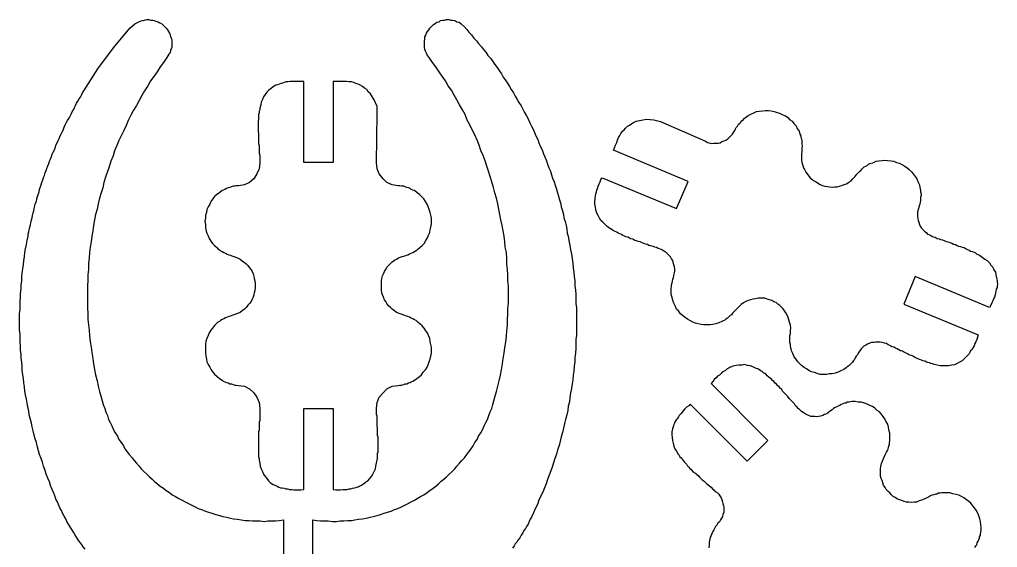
# Model space of a CAD drawing. Extents: x 6 to 899, y 6 to 466.
# Drawn here: x 693 to 894.6, y 302 to 410.9 of the extents above; entities that cross this region are included whole.
import ezdxf

# ---------------------------------------------------------------- set-up
doc = ezdxf.new("R2010")
doc.units = 0
doc.header["$MEASUREMENT"] = 0
doc.layers.add('DEFAULT_LAYER', color=1, linetype='Continuous')

msp = doc.modelspace()

# ---------------------------------------------------------------- linework, layer by layer
at = {"layer": 'DEFAULT_LAYER'}
for points in [[(706.53, 301.63), (706.09, 302.08), (705.75, 302.64), (705.41, 303.08), (705.08, 303.53), (704.74, 304.09), (704.41, 304.65), (704.07, 305.1), (703.73, 305.66), (703.4, 306.22), (703.06, 306.78), (702.72, 307.34), (702.5, 307.9), (702.16, 308.46), (701.83, 309.02), (701.6, 309.58), (701.27, 310.14), (701.04, 310.81), (700.82, 311.37), (700.48, 311.93), (700.26, 312.61), (700.04, 313.17), (699.7, 313.95), (699.36, 314.74), (699.14, 315.52), (698.8, 316.3), (698.47, 317.09), (698.24, 317.87), (697.91, 318.77), (697.68, 319.55), (697.46, 320.34), (697.12, 321.12), (696.9, 321.91), (696.68, 322.69), (696.45, 323.59), (696.23, 324.37), (696, 325.15), (695.78, 326.05), (695.55, 326.83), (695.44, 327.62), (695.22, 328.4), (694.99, 329.3), (694.88, 330.08), (694.66, 330.98), (694.55, 331.76), (694.43, 332.55), (694.21, 333.44), (694.1, 334.23), (693.99, 335.13), (693.87, 335.91), (693.76, 336.81), (693.65, 337.59), (693.54, 338.49), (693.54, 339.27), (693.43, 340.17), (693.31, 340.95), (693.31, 341.85), (693.2, 342.63), (693.2, 343.53), (693.09, 344.31), (693.09, 345.21), (693.09, 345.99), (692.98, 346.89), (692.98, 347.67), (692.98, 348.57), (692.98, 349.35), (692.98, 350.25), (693.09, 351.03), (693.09, 351.93), (693.09, 352.71), (693.2, 353.61), (693.2, 354.39), (693.31, 355.29), (693.31, 356.07), (693.43, 356.97), (693.43, 357.76), (693.54, 358.65), (693.65, 359.44), (693.76, 360.33), (693.87, 361.12), (693.99, 362.01), (694.1, 362.8), (694.21, 363.58), (694.43, 364.48), (694.55, 365.26), (694.77, 366.16), (694.77, 366.61), (694.88, 367.05), (694.99, 367.5), (695.11, 368.06), (695.22, 368.51), (695.33, 368.96), (695.44, 369.52), (695.55, 369.97), (695.67, 370.41), (695.78, 370.98), (695.89, 371.42), (696, 371.87), (696.12, 372.43), (696.23, 372.88), (696.45, 373.33), (696.56, 373.89), (696.68, 374.34), (696.79, 374.78), (697.01, 375.34), (697.12, 375.79), (697.24, 376.24), (697.46, 376.8), (697.57, 377.25), (697.8, 377.81), (697.91, 378.26), (698.13, 378.71), (698.24, 379.27), (698.47, 379.71), (698.58, 380.16), (698.8, 380.72), (699.03, 381.17), (699.14, 381.62), (699.36, 382.07), (699.59, 382.63), (699.7, 383.07), (699.92, 383.52), (700.15, 383.97), (700.37, 384.53), (700.48, 384.98), (700.71, 385.43), (700.93, 385.88), (701.16, 386.32), (701.38, 386.88), (701.6, 387.33), (701.83, 387.78), (702.05, 388.23), (702.16, 388.68), (702.39, 389.12), (702.61, 389.57), (702.84, 390.02), (703.17, 390.47), (703.4, 390.92), (703.62, 391.36), (703.85, 391.81), (704.07, 392.26), (704.29, 392.71), (704.52, 393.16), (704.74, 393.61), (704.97, 394.05), (705.3, 394.5), (705.53, 394.84), (705.75, 395.29), (705.97, 395.73), (706.2, 396.18), (709.11, 400.66), (712.36, 405.03), (715.72, 409.07), (716.73, 409.96), (717.85, 410.52), (718.3, 410.63), (718.75, 410.75), (719.19, 410.86), (719.64, 410.86), (719.98, 410.75), (720.43, 410.75), (720.76, 410.63), (721.1, 410.52), (721.55, 410.41), (721.88, 410.19), (722.22, 410.07), (722.44, 409.85), (722.78, 409.51), (723, 409.29), (723.23, 409.07), (723.45, 408.73), (723.67, 408.39), (723.9, 408.06), (724.01, 407.72), (724.12, 407.39), (724.23, 407.05), (724.35, 406.71), (724.35, 406.38), (724.35, 405.93), (724.35, 405.59), (724.35, 405.14), (724.23, 404.81), (724.12, 404.47), (724.01, 404.02), (723.79, 403.69), (723.56, 403.35), (723.34, 403.02), (722.67, 402.01), (721.99, 401.11), (721.32, 400.1), (720.65, 399.09), (719.98, 398.2), (719.42, 397.19), (718.75, 396.18), (718.19, 395.17), (717.63, 394.17), (717.06, 393.16), (716.5, 392.15), (715.94, 391.14), (715.38, 390.02), (714.94, 389.01), (714.49, 388), (713.93, 386.88), (713.48, 385.88), (713.03, 384.87), (712.58, 383.75), (712.25, 382.74), (711.8, 381.62), (711.46, 380.5), (711.13, 379.49), (710.68, 378.37), (710.34, 377.25), (710.12, 376.13), (709.78, 375.12), (709.45, 374), (709.22, 372.88), (709, 371.76), (708.66, 370.64), (708.44, 369.52), (708.21, 368.4), (708.1, 367.28), (707.88, 366.16), (707.77, 365.04), (707.54, 363.92), (707.43, 362.8), (707.32, 361.68), (707.21, 360.56), (707.21, 359.32), (707.09, 358.2), (707.09, 357.08), (706.98, 355.96), (706.98, 354.84), (706.98, 353.61), (706.98, 352.49), (706.98, 351.37), (707.09, 350.25), (707.09, 349.02), (707.21, 347.9), (707.32, 346.78), (707.43, 345.66), (707.54, 344.42), (707.77, 343.3), (707.88, 342.18), (708.1, 340.95), (708.21, 339.83), (708.44, 338.71), (708.66, 337.59), (709, 336.36), (709.22, 335.24), (709.45, 334.12), (709.78, 333), (710.01, 332.21), (710.23, 331.43), (710.57, 330.64), (710.79, 329.86), (711.13, 329.19), (711.35, 328.4), (711.69, 327.73), (712.02, 327.06), (712.36, 326.27), (712.7, 325.6), (713.14, 324.93), (713.48, 324.26), (713.93, 323.59), (714.38, 322.91), (714.71, 322.35), (715.16, 321.68), (715.61, 321.12), (716.17, 320.45), (716.62, 319.89), (717.06, 319.33), (717.63, 318.77), (718.07, 318.21), (718.63, 317.65), (719.19, 317.09), (719.75, 316.53), (720.31, 316.08), (720.87, 315.52), (721.43, 315.07), (721.99, 314.62), (722.67, 314.18), (723.23, 313.73), (723.9, 313.28), (724.46, 312.83), (725.13, 312.49), (725.8, 312.05), (726.48, 311.71), (727.15, 311.37), (727.82, 311.04), (728.49, 310.7), (729.16, 310.37), (729.84, 310.03), (730.51, 309.81), (731.29, 309.47), (731.97, 309.25), (732.64, 309.02), (733.42, 308.8), (734.21, 308.57), (734.88, 308.35), (735.66, 308.24), (736.45, 308.01), (737.12, 307.9), (737.9, 307.79), (738.69, 307.68), (739.47, 307.57), (740.26, 307.57), (741.04, 307.45), (741.82, 307.45), (742.61, 307.45), (743.39, 307.34), (744.18, 307.45), (744.96, 307.45), (745.74, 307.45), (746.53, 307.57), (747.43, 307.68), (747.43, 292.89)], [(753.48, 292.89), (753.48, 307.68), (754.26, 307.57), (755.04, 307.45), (755.83, 307.45), (756.61, 307.45), (757.51, 307.34), (758.29, 307.34), (759.08, 307.45), (759.86, 307.45), (760.65, 307.57), (761.43, 307.57), (762.1, 307.68), (762.89, 307.79), (763.67, 307.9), (764.45, 308.01), (765.24, 308.24), (765.91, 308.35), (766.69, 308.57), (767.37, 308.8), (768.15, 309.02), (768.82, 309.25), (769.61, 309.47), (770.28, 309.81), (770.95, 310.03), (771.74, 310.37), (772.41, 310.7), (773.08, 311.04), (773.75, 311.37), (774.42, 311.71), (774.98, 312.05), (775.66, 312.49), (776.33, 312.83), (777, 313.28), (777.56, 313.73), (778.23, 314.18), (778.79, 314.62), (779.35, 315.07), (779.91, 315.63), (780.47, 316.08), (781.03, 316.53), (781.59, 317.09), (782.15, 317.65), (782.72, 318.21), (783.16, 318.77), (783.72, 319.33), (784.17, 319.89), (784.73, 320.45), (785.18, 321.12), (785.63, 321.68), (786.08, 322.35), (786.52, 322.91), (786.86, 323.59), (787.31, 324.26), (787.64, 324.93), (788.09, 325.6), (788.43, 326.27), (788.76, 327.06), (789.1, 327.73), (789.44, 328.4), (789.77, 329.19), (790, 329.97), (790.33, 330.64), (790.56, 331.43), (790.78, 332.21), (791.01, 333), (791.34, 334.12), (791.57, 335.24), (791.9, 336.36), (792.13, 337.48), (792.35, 338.6), (792.57, 339.83), (792.69, 340.95), (792.91, 342.07), (793.02, 343.19), (793.25, 344.31), (793.36, 345.54), (793.47, 346.66), (793.58, 347.78), (793.58, 349.02), (793.69, 350.14), (793.69, 351.26), (793.81, 352.38), (793.81, 353.61), (793.81, 354.73), (793.81, 355.85), (793.69, 356.97), (793.69, 358.2), (793.58, 359.32), (793.47, 360.44), (793.47, 361.56), (793.36, 362.8), (793.13, 363.92), (793.02, 365.04), (792.91, 366.16), (792.69, 367.28), (792.46, 368.4), (792.24, 369.52), (792.01, 370.64), (791.79, 371.76), (791.57, 372.88), (791.34, 374), (791.01, 375.12), (790.67, 376.24), (790.33, 377.36), (790, 378.48), (789.66, 379.6), (789.32, 380.61), (788.99, 381.73), (788.54, 382.85), (788.09, 383.86), (787.76, 384.98), (787.31, 385.99), (786.86, 387.11), (786.3, 388.12), (785.85, 389.12), (785.29, 390.13), (784.84, 391.25), (784.28, 392.26), (783.72, 393.27), (783.16, 394.28), (782.6, 395.29), (782.04, 396.29), (781.37, 397.19), (780.81, 398.2), (780.14, 399.21), (779.47, 400.1), (778.79, 401.11), (778.12, 402.01), (777.45, 403.02), (777.11, 403.46), (776.89, 403.91), (776.67, 404.36), (776.55, 404.7), (776.44, 405.14), (776.44, 405.59), (776.44, 406.04), (776.44, 406.49), (776.55, 406.83), (776.55, 407.27), (776.78, 407.61), (776.89, 408.06), (777.11, 408.39), (777.34, 408.73), (777.56, 409.07), (777.79, 409.29), (778.12, 409.63), (778.35, 409.85), (778.68, 410.07), (779.02, 410.3), (779.47, 410.41), (779.8, 410.63), (780.25, 410.75), (780.59, 410.75), (781.03, 410.86), (781.48, 410.86), (781.93, 410.75), (782.27, 410.75), (782.72, 410.63), (783.16, 410.41), (783.61, 410.3), (784.06, 409.96), (784.62, 409.4), (785.18, 408.84), (785.63, 408.28), (786.19, 407.72), (786.64, 407.05), (787.2, 406.49), (787.64, 405.93), (788.2, 405.26), (788.65, 404.7), (789.1, 404.14), (789.55, 403.46), (790.11, 402.9), (790.56, 402.23), (791.01, 401.56), (791.45, 401), (791.9, 400.33), (792.35, 399.66), (792.69, 398.98), (793.13, 398.42), (793.58, 397.75), (794.03, 397.08), (794.37, 396.41), (794.81, 395.73), (795.15, 395.06), (795.6, 394.39), (795.93, 393.72), (796.38, 393.05), (796.72, 392.37), (797.06, 391.7), (797.5, 391.03), (797.84, 390.36), (798.18, 389.57), (798.51, 388.9), (798.85, 388.23), (799.18, 387.56), (799.52, 386.77), (799.86, 386.1), (800.08, 385.43), (800.42, 384.64), (800.75, 383.97), (800.98, 383.19), (801.31, 382.51), (801.65, 381.73), (801.87, 381.06), (802.1, 380.27), (802.43, 379.6), (802.66, 378.82), (802.88, 378.15), (803.22, 377.36), (803.44, 376.69), (803.66, 375.9), (803.89, 375.12), (804.11, 374.45), (804.34, 373.66), (804.56, 372.88), (804.67, 372.21), (804.9, 371.42), (805.12, 370.64), (805.23, 369.97), (805.46, 369.18), (805.68, 368.4), (805.79, 367.61), (805.91, 366.83), (806.13, 366.16), (806.24, 365.26), (806.47, 364.25), (806.58, 363.36), (806.8, 362.46), (806.91, 361.56), (807.03, 360.56), (807.14, 359.66), (807.25, 358.76), (807.36, 357.87), (807.47, 356.97), (807.47, 355.96), (807.59, 355.07), (807.7, 354.17), (807.7, 353.16), (807.7, 352.27), (807.81, 351.37), (807.81, 350.47), (807.81, 349.47), (807.81, 348.57), (807.81, 347.67), (807.81, 346.78), (807.81, 345.77), (807.7, 344.87), (807.7, 343.98), (807.7, 343.08), (807.59, 342.07), (807.47, 341.17), (807.47, 340.28), (807.36, 339.38), (807.25, 338.37), (807.14, 337.48), (807.03, 336.58), (806.91, 335.69), (806.8, 334.79), (806.58, 333.89), (806.47, 332.88), (806.35, 331.99), (806.13, 331.09), (806.02, 330.2), (805.79, 329.3), (805.57, 328.4), (805.35, 327.51), (805.12, 326.61), (804.9, 325.71), (804.67, 324.82), (804.45, 323.92), (804.23, 323.03), (803.89, 322.13), (803.66, 321.23), (803.33, 320.34), (803.1, 319.44), (802.77, 318.54), (802.54, 317.76), (802.21, 316.86), (801.87, 315.97), (801.54, 315.07), (801.2, 314.29), (800.86, 313.39), (800.42, 312.49), (800.08, 311.71), (799.74, 310.81), (799.3, 309.92), (798.96, 309.13), (798.51, 308.24), (798.29, 307.79), (798.06, 307.34), (797.84, 306.78), (797.5, 306.33), (797.28, 305.89), (796.94, 305.44), (796.72, 304.99), (796.38, 304.54), (796.16, 303.98), (795.82, 303.53), (795.49, 303.08), (795.15, 302.75), (794.93, 302.3), (794.59, 301.85)], [(889.98, 301.97), (890.14, 302.29), (890.38, 302.53), (890.46, 302.92), (890.62, 303.24), (890.78, 303.56), (890.93, 303.87), (890.93, 304.19), (891.09, 304.51), (891.09, 304.82), (891.25, 305.46), (891.25, 306.09), (891.17, 306.65), (891.09, 307.36), (891.01, 307.91), (890.78, 308.47), (890.54, 309.02), (890.22, 309.66), (889.9, 310.13), (889.51, 310.53), (889.11, 311.08), (888.72, 311.48), (888.24, 311.8), (887.69, 312.19), (887.21, 312.51), (886.66, 312.75), (886.02, 312.9), (885.39, 313.06), (884.76, 313.22), (884.12, 313.22), (883.81, 313.22), (883.49, 313.22), (883.17, 313.22), (882.78, 313.14), (882.46, 313.14), (882.14, 312.98), (881.82, 312.98), (881.51, 312.83), (881.11, 312.75), (880.79, 312.59), (880.4, 312.35), (880.08, 312.19), (879.53, 311.95), (878.97, 311.72), (878.5, 311.56), (877.94, 311.32), (877.47, 311.32), (876.91, 311.24), (876.36, 311.32), (875.88, 311.32), (875.41, 311.48), (874.93, 311.64), (874.46, 311.8), (873.98, 311.95), (873.51, 312.27), (873.11, 312.51), (872.79, 312.83), (872.4, 313.22), (872.08, 313.54), (871.68, 313.93), (871.45, 314.33), (871.13, 314.81), (870.97, 315.28), (870.81, 315.76), (870.65, 316.23), (870.5, 316.71), (870.5, 317.18), (870.5, 317.66), (870.5, 318.29), (870.58, 318.69), (870.73, 319.32), (870.89, 319.8), (871.13, 320.35), (871.37, 320.91), (871.53, 321.22), (871.76, 321.62), (871.92, 321.94), (872.08, 322.25), (872.16, 322.65), (872.24, 322.89), (872.32, 323.28), (872.32, 323.6), (872.4, 324), (872.4, 324.31), (872.4, 324.63), (872.4, 324.95), (872.4, 325.58), (872.24, 326.21), (872.16, 326.77), (872, 327.4), (871.68, 327.88), (871.37, 328.51), (871.05, 328.99), (870.65, 329.54), (870.26, 329.94), (869.78, 330.25), (869.31, 330.73), (868.83, 331.05), (868.28, 331.28), (867.72, 331.52), (867.17, 331.76), (866.54, 331.92), (865.9, 331.92), (865.27, 332.08), (864.63, 332.08), (864, 331.92), (863.68, 331.92), (863.37, 331.76), (863.05, 331.76), (862.73, 331.6), (862.42, 331.44), (862.1, 331.28), (861.78, 331.13), (861.47, 330.97), (861.15, 330.81), (860.83, 330.65), (860.52, 330.33), (860.2, 330.17), (859.8, 329.78), (859.41, 329.54), (858.93, 329.38), (858.61, 329.22), (858.14, 329.07), (857.74, 328.99), (857.35, 328.91), (856.95, 328.99), (856.63, 328.99), (856.16, 328.99), (855.84, 329.14), (855.37, 329.3), (854.97, 329.54), (854.57, 329.78), (854.18, 330.02), (853.86, 330.33), (853.54, 330.65), (853.31, 330.89), (852.99, 331.2), (852.75, 331.6), (852.51, 331.84), (852.2, 332.15), (851.96, 332.39), (851.64, 332.71), (851.4, 333.11), (851.17, 333.34), (850.85, 333.66), (850.61, 333.9), (850.3, 334.21), (850.14, 334.53), (849.82, 334.85), (849.58, 335.09), (849.35, 335.32), (849.03, 335.64), (848.79, 335.88), (848.47, 336.19), (848.24, 336.43), (848, 336.67), (847.76, 336.91), (847.44, 337.07), (847.13, 337.38), (846.89, 337.62), (846.65, 337.86), (846.34, 338.02), (846.1, 338.25), (845.86, 338.33), (845.31, 338.73), (844.75, 338.97), (844.2, 339.21), (843.64, 339.44), (843.09, 339.52), (842.45, 339.68), (841.9, 339.6), (841.27, 339.6), (840.71, 339.52), (840.08, 339.36), (839.76, 339.21), (839.52, 339.13), (839.21, 338.97), (838.89, 338.81), (838.57, 338.49), (838.25, 338.33), (837.86, 338.1), (837.62, 337.86), (837.3, 337.54), (836.91, 337.3), (836.59, 336.99), (836.2, 336.59), (835.96, 336.19), (835.56, 335.8), (847.29, 324.07), (843.01, 319.8), (831.28, 331.52), (830.97, 331.2), (830.49, 330.89), (830.17, 330.57), (829.86, 330.25), (829.62, 329.86), (829.3, 329.54), (828.99, 329.22), (828.83, 328.91), (828.59, 328.51), (828.35, 328.27), (828.19, 327.96), (828.04, 327.64), (827.88, 327.32), (827.8, 327.08), (827.64, 326.45), (827.48, 325.82), (827.48, 325.18), (827.56, 324.63), (827.64, 324.07), (827.72, 323.52), (827.88, 322.89), (828.11, 322.33), (828.43, 321.86), (828.75, 321.22), (828.99, 320.99), (829.14, 320.67), (829.38, 320.43), (829.62, 320.19), (829.78, 319.88), (830.02, 319.64), (830.25, 319.4), (830.49, 319.16), (830.65, 318.85), (830.97, 318.53), (831.2, 318.29), (831.44, 318.05), (831.76, 317.74), (832, 317.5), (832.39, 317.26), (832.63, 317.02), (832.87, 316.79), (833.18, 316.47), (833.5, 316.15), (833.74, 315.92), (834.14, 315.68), (834.37, 315.44), (834.69, 315.12), (834.93, 314.89), (835.32, 314.65), (835.56, 314.41), (835.88, 314.09), (836.2, 313.78), (836.43, 313.54), (836.83, 313.3), (836.83, 313.3), (837.15, 312.98), (837.38, 312.59), (837.62, 312.19), (837.78, 311.88), (837.94, 311.4), (838.02, 311), (838.1, 310.61), (838.18, 310.21), (838.18, 309.74), (838.18, 309.26), (838.02, 308.79), (837.94, 308.39), (837.7, 307.99), (837.54, 307.68), (837.3, 307.28), (836.99, 306.96), (836.75, 306.57), (836.51, 306.33), (836.35, 306.01), (836.12, 305.62), (835.96, 305.3), (835.8, 304.98), (835.64, 304.67), (835.56, 304.43), (835.4, 304.11), (835.32, 303.72), (835.17, 303.08), (835.17, 302.45), (835.09, 301.89)]]:
    msp.add_lwpolyline(points, dxfattribs=at)
for points in [[(742.49, 381.28), (742.38, 380.05), (741.93, 379.04), (741.26, 378.03), (740.36, 377.25), (739.35, 376.8), (738.12, 376.58), (737.67, 376.58), (737.34, 376.47), (737, 376.47), (736.66, 376.35), (736.33, 376.24), (735.99, 376.13), (735.65, 376.02), (735.32, 375.79), (734.98, 375.68), (734.76, 375.57), (734.2, 375.12), (733.64, 374.79), (733.19, 374.34), (732.85, 373.89), (732.41, 373.33), (732.18, 372.77), (731.85, 372.21), (731.62, 371.65), (731.51, 371.09), (731.29, 370.53), (731.29, 369.86), (731.17, 369.3), (731.29, 368.62), (731.29, 368.06), (731.4, 367.5), (731.62, 366.83), (731.85, 366.27), (732.07, 365.71), (732.41, 365.15), (732.74, 364.7), (733.19, 364.25), (733.64, 363.81), (733.86, 363.58), (734.2, 363.36), (734.42, 363.13), (734.76, 363.02), (735.09, 362.8), (735.43, 362.69), (735.77, 362.46), (736.1, 362.35), (736.44, 362.24), (736.78, 362.13), (737.34, 361.9), (737.9, 361.68), (738.46, 361.45), (738.9, 361.12), (739.35, 360.78), (739.69, 360.45), (740.02, 360.11), (740.36, 359.66), (740.7, 359.21), (740.92, 358.88), (741.14, 358.43), (741.26, 357.87), (741.37, 357.42), (741.48, 356.97), (741.59, 356.52), (741.59, 355.96), (741.59, 355.52), (741.48, 354.96), (741.37, 354.51), (741.26, 354.06), (741.14, 353.61), (740.92, 353.16), (740.7, 352.72), (740.36, 352.27), (740.02, 351.93), (739.69, 351.48), (739.35, 351.15), (738.9, 350.81), (738.46, 350.47), (737.9, 350.25), (737.34, 350.03), (736.78, 349.8), (736.44, 349.69), (736.1, 349.58), (735.77, 349.47), (735.43, 349.35), (735.09, 349.13), (734.76, 349.02), (734.42, 348.79), (734.2, 348.57), (733.86, 348.46), (733.64, 348.23), (733.19, 347.79), (732.74, 347.23), (732.41, 346.78), (732.07, 346.22), (731.85, 345.66), (731.62, 345.1), (731.4, 344.54), (731.29, 343.86), (731.29, 343.3), (731.29, 342.74), (731.29, 342.07), (731.4, 341.51), (731.51, 340.84), (731.62, 340.28), (731.85, 339.72), (732.18, 339.16), (732.52, 338.6), (732.85, 338.15), (733.19, 337.7), (733.75, 337.25), (734.2, 336.81), (734.76, 336.47), (734.98, 336.25), (735.32, 336.13), (735.65, 336.02), (735.99, 335.91), (736.33, 335.69), (736.66, 335.69), (737, 335.57), (737.34, 335.46), (737.67, 335.46), (738.12, 335.35), (739.35, 335.24), (740.36, 334.68), (741.26, 333.89), (741.93, 333), (742.38, 331.88), (742.49, 330.64), (742.49, 330.31), (742.49, 329.86), (742.49, 329.41), (742.49, 329.08), (742.49, 328.63), (742.49, 328.18), (742.38, 327.84), (742.38, 327.4), (742.38, 327.06), (742.38, 326.61), (742.38, 326.16), (742.26, 325.83), (742.26, 325.38), (742.26, 325.04), (742.26, 324.6), (742.26, 324.26), (742.26, 323.92), (742.26, 323.47), (742.26, 323.14), (742.26, 322.8), (742.26, 322.35), (742.26, 322.02), (742.26, 321.68), (742.26, 321.35), (742.26, 321.01), (742.26, 320.67), (742.38, 320.34), (742.38, 320), (742.49, 319.33), (742.6, 318.77), (742.82, 318.21), (743.05, 317.65), (743.27, 317.09), (743.61, 316.64), (743.95, 316.19), (744.28, 315.74), (744.73, 315.3), (745.29, 314.96), (745.85, 314.74), (746.07, 314.62), (746.41, 314.4), (746.75, 314.29), (747.08, 314.29), (747.53, 314.18), (747.87, 314.06), (748.31, 314.06), (748.65, 313.95), (749.1, 313.95), (749.55, 313.84), (749.99, 313.84), (750.55, 313.84), (751, 313.84), (751.56, 313.95), (751.56, 330.64), (757.61, 330.64), (757.61, 313.95), (758.17, 313.84), (758.62, 313.84), (759.18, 313.84), (759.63, 313.95), (760.08, 313.95), (760.53, 313.95), (760.86, 314.06), (761.31, 314.06), (761.65, 314.18), (762.09, 314.29), (762.43, 314.4), (762.77, 314.51), (762.99, 314.62), (763.33, 314.74), (763.89, 315.07), (764.33, 315.41), (764.78, 315.74), (765.23, 316.19), (765.57, 316.64), (765.79, 317.09), (766.13, 317.65), (766.35, 318.21), (766.46, 318.77), (766.58, 319.44), (766.69, 320), (766.8, 320.34), (766.8, 320.67), (766.8, 321.01), (766.8, 321.35), (766.91, 321.68), (766.91, 322.13), (766.91, 322.47), (766.91, 322.8), (766.91, 323.14), (766.91, 323.59), (766.91, 323.92), (766.91, 324.26), (766.91, 324.71), (766.8, 325.04), (766.8, 325.49), (766.8, 325.83), (766.8, 326.28), (766.8, 326.61), (766.69, 327.06), (766.69, 327.4), (766.69, 327.84), (766.69, 328.29), (766.69, 328.63), (766.69, 329.08), (766.58, 329.41), (766.58, 329.86), (766.58, 330.31), (766.58, 330.64), (766.69, 331.88), (767.14, 333), (767.92, 333.89), (768.7, 334.68), (769.82, 335.24), (771.06, 335.35), (771.39, 335.46), (771.73, 335.46), (772.18, 335.57), (772.51, 335.69), (772.85, 335.69), (773.19, 335.91), (773.52, 336.02), (773.75, 336.13), (774.08, 336.25), (774.42, 336.47), (774.87, 336.81), (775.43, 337.25), (775.87, 337.59), (776.21, 338.15), (776.66, 338.6), (776.99, 339.16), (777.22, 339.72), (777.44, 340.28), (777.67, 340.84), (777.78, 341.4), (777.89, 342.07), (777.89, 342.63), (777.89, 343.3), (777.78, 343.86), (777.67, 344.42), (777.55, 345.1), (777.33, 345.66), (777.11, 346.22), (776.77, 346.67), (776.43, 347.23), (775.99, 347.67), (775.54, 348.12), (775.2, 348.35), (774.98, 348.57), (774.75, 348.79), (774.42, 348.91), (774.08, 349.13), (773.75, 349.24), (773.41, 349.47), (773.07, 349.58), (772.74, 349.69), (772.4, 349.8), (771.84, 350.03), (771.28, 350.25), (770.72, 350.47), (770.27, 350.81), (769.82, 351.15), (769.49, 351.48), (769.04, 351.82), (768.7, 352.27), (768.48, 352.72), (768.26, 353.05), (768.03, 353.61), (767.81, 354.06), (767.7, 354.51), (767.58, 354.96), (767.58, 355.52), (767.58, 355.96), (767.58, 356.52), (767.58, 356.97), (767.7, 357.42), (767.81, 357.98), (768.03, 358.43), (768.26, 358.88), (768.48, 359.32), (768.7, 359.77), (769.04, 360.11), (769.49, 360.56), (769.82, 360.89), (770.27, 361.23), (770.72, 361.45), (771.28, 361.79), (771.84, 362.01), (772.4, 362.13), (772.74, 362.24), (773.07, 362.35), (773.41, 362.57), (773.75, 362.69), (774.08, 362.8), (774.42, 363.02), (774.75, 363.25), (774.98, 363.36), (775.2, 363.58), (775.54, 363.81), (775.99, 364.25), (776.43, 364.7), (776.77, 365.26), (777.11, 365.82), (777.33, 366.38), (777.55, 366.94), (777.67, 367.5), (777.78, 368.06), (777.89, 368.74), (777.89, 369.3), (777.89, 369.97), (777.78, 370.53), (777.67, 371.09), (777.44, 371.65), (777.22, 372.32), (776.99, 372.77), (776.66, 373.33), (776.32, 373.89), (775.87, 374.34), (775.43, 374.79), (774.98, 375.12), (774.42, 375.57), (774.08, 375.68), (773.75, 375.79), (773.52, 376.02), (773.19, 376.13), (772.85, 376.24), (772.51, 376.35), (772.18, 376.47), (771.73, 376.47), (771.39, 376.58), (771.06, 376.58), (769.82, 376.8), (768.7, 377.25), (767.92, 378.03), (767.14, 379.04), (766.69, 380.05), (766.58, 381.28), (766.69, 391.48), (766.69, 392.93), (766.13, 394.28), (765.34, 395.51), (764.89, 395.96), (764.56, 396.41), (764.11, 396.74), (763.66, 397.08), (763.21, 397.3), (762.77, 397.53), (762.32, 397.64), (761.87, 397.86), (761.42, 397.98), (760.86, 397.98), (760.41, 398.09), (759.85, 398.09), (759.29, 398.09), (758.73, 398.09), (758.17, 398.09), (757.61, 398.09), (757.61, 381.39), (751.56, 381.39), (751.56, 398.09), (751, 398.09), (750.55, 398.09), (750.11, 398.09), (749.55, 398.09), (749.1, 398.09), (748.76, 398.09), (748.31, 397.98), (747.87, 397.98), (747.53, 397.86), (747.19, 397.75), (746.86, 397.64), (746.52, 397.53), (746.19, 397.42), (745.85, 397.3), (745.29, 396.97), (744.84, 396.63), (744.39, 396.3), (743.95, 395.85), (743.61, 395.4), (743.27, 394.95), (743.05, 394.39), (742.82, 393.83), (742.71, 393.27), (742.49, 392.6), (742.49, 392.26), (742.38, 391.93), (742.38, 391.59), (742.26, 391.25), (742.26, 390.92), (742.26, 390.58), (742.26, 390.25), (742.15, 389.91), (742.15, 389.57), (742.15, 389.13), (742.15, 388.79), (742.15, 388.45), (742.15, 388), (742.15, 387.67), (742.26, 387.33), (742.26, 386.88), (742.26, 386.55), (742.26, 386.1), (742.26, 385.76), (742.26, 385.32), (742.38, 384.87), (742.38, 384.53), (742.38, 384.08), (742.38, 383.75), (742.38, 383.3), (742.49, 382.85), (742.49, 382.52), (742.49, 382.07), (742.49, 381.73), (742.49, 381.28)], [(878.37, 372.06), (878.29, 371.66), (878.13, 371.19), (878.13, 370.71), (878.13, 370.24), (878.21, 369.84), (878.29, 369.44), (878.37, 369.05), (878.53, 368.57), (878.69, 368.25), (878.93, 367.86), (879.24, 367.54), (879.56, 367.22), (879.88, 366.91), (880.19, 366.59), (880.67, 366.43), (881.06, 366.2), (881.38, 366.04), (881.78, 365.96), (882.17, 365.72), (882.57, 365.64), (882.89, 365.48), (883.28, 365.4), (883.76, 365.24), (884.07, 365.09), (884.47, 365.01), (884.79, 364.85), (885.18, 364.77), (885.58, 364.53), (885.98, 364.45), (886.29, 364.29), (886.61, 364.14), (887.01, 364.06), (887.32, 363.9), (887.72, 363.82), (888.04, 363.66), (888.43, 363.42), (888.75, 363.26), (889.07, 363.11), (889.46, 363.03), (889.78, 362.87), (890.1, 362.71), (890.33, 362.47), (890.57, 362.39), (890.89, 362.23), (891.2, 362.08), (891.44, 361.84), (892, 361.44), (892.47, 361.13), (892.95, 360.65), (893.26, 360.17), (893.66, 359.78), (893.9, 359.22), (894.21, 358.75), (894.29, 358.19), (894.45, 357.56), (894.53, 357.01), (894.53, 356.69), (894.61, 356.29), (894.53, 355.9), (894.53, 355.58), (894.37, 355.26), (894.29, 354.87), (894.21, 354.47), (894.14, 354.07), (893.98, 353.6), (893.82, 353.28), (893.66, 352.81), (893.42, 352.41), (893.26, 351.94), (892.95, 351.46), (877.66, 357.88), (875.28, 352.17), (890.65, 345.84), (890.49, 345.36), (890.33, 344.89), (890.17, 344.41), (889.94, 344.01), (889.78, 343.54), (889.54, 343.14), (889.38, 342.83), (889.07, 342.51), (888.91, 342.19), (888.75, 341.88), (888.43, 341.56), (888.19, 341.32), (887.96, 341.08), (887.72, 340.85), (887.32, 340.45), (886.77, 340.21), (886.29, 339.89), (885.74, 339.66), (885.18, 339.58), (884.55, 339.42), (884.07, 339.42), (883.44, 339.42), (882.81, 339.42), (882.17, 339.58), (881.54, 339.74), (881.3, 339.82), (880.91, 339.89), (880.59, 340.05), (880.19, 340.13), (879.96, 340.21), (879.64, 340.37), (879.24, 340.45), (878.93, 340.61), (878.61, 340.77), (878.21, 340.85), (877.9, 341), (877.5, 341.24), (877.18, 341.4), (876.87, 341.56), (876.47, 341.64), (876.07, 341.88), (875.76, 342.03), (875.44, 342.19), (875.04, 342.43), (874.65, 342.51), (874.25, 342.75), (873.93, 342.91), (873.62, 343.06), (873.22, 343.3), (872.83, 343.38), (872.43, 343.62), (872.11, 343.78), (871.72, 344.01), (871.32, 344.09), (870.85, 344.25), (870.45, 344.33), (869.97, 344.33), (869.5, 344.33), (869.1, 344.25), (868.63, 344.25), (868.31, 344.09), (867.83, 343.93), (867.44, 343.7), (867.12, 343.54), (866.81, 343.22), (866.49, 342.91), (866.25, 342.51), (865.93, 342.19), (865.78, 341.72), (865.46, 341.4), (865.3, 341.08), (865.14, 340.77), (864.9, 340.53), (864.75, 340.21), (864.43, 339.89), (864.19, 339.66), (863.95, 339.42), (863.64, 339.26), (863.4, 339.02), (862.92, 338.71), (862.29, 338.39), (861.74, 338.15), (861.18, 337.91), (860.55, 337.76), (859.91, 337.76), (859.36, 337.68), (858.72, 337.68), (858.09, 337.68), (857.46, 337.84), (856.9, 338.07), (856.27, 338.23), (855.71, 338.47), (855.24, 338.79), (854.76, 339.1), (854.21, 339.5), (853.81, 339.89), (853.42, 340.29), (853.02, 340.85), (852.7, 341.32), (852.39, 341.95), (852.15, 342.51), (852.07, 342.91), (851.99, 343.14), (851.91, 343.54), (851.91, 343.86), (851.83, 344.25), (851.83, 344.57), (851.83, 344.89), (851.83, 345.36), (851.83, 345.68), (851.91, 346.07), (851.91, 346.71), (851.99, 347.26), (851.91, 347.82), (851.75, 348.45), (851.6, 348.93), (851.44, 349.4), (851.28, 349.88), (850.96, 350.35), (850.72, 350.75), (850.41, 351.22), (850.09, 351.54), (849.77, 351.86), (849.3, 352.17), (848.98, 352.49), (848.51, 352.65), (848.11, 352.89), (847.63, 353.04), (847.16, 353.2), (846.68, 353.36), (846.21, 353.36), (845.73, 353.36), (845.26, 353.36), (844.7, 353.28), (844.15, 353.2), (843.67, 353.04), (843.2, 352.89), (842.72, 352.73), (842.25, 352.41), (841.77, 352.09), (841.38, 351.7), (840.98, 351.3), (840.5, 350.83), (840.27, 350.59), (839.95, 350.27), (839.79, 349.96), (839.47, 349.8), (839.24, 349.56), (838.92, 349.24), (838.6, 349.08), (838.37, 348.85), (838.05, 348.69), (837.81, 348.61), (837.18, 348.29), (836.54, 348.13), (835.91, 347.97), (835.36, 347.9), (834.72, 347.9), (834.09, 347.9), (833.53, 347.97), (832.9, 348.13), (832.35, 348.21), (831.79, 348.45), (831.16, 348.77), (830.68, 349.08), (830.21, 349.4), (829.65, 349.8), (829.26, 350.19), (828.86, 350.75), (828.46, 351.14), (828.23, 351.7), (827.91, 352.33), (827.67, 352.89), (827.51, 353.52), (827.35, 354.15), (827.35, 354.47), (827.35, 354.79), (827.35, 355.1), (827.35, 355.42), (827.43, 355.82), (827.43, 356.13), (827.51, 356.53), (827.59, 356.93), (827.67, 357.32), (827.83, 357.64), (827.91, 358.04), (827.99, 358.59), (828.07, 358.99), (828.07, 359.46), (827.99, 359.86), (827.91, 360.25), (827.75, 360.73), (827.67, 361.13), (827.43, 361.52), (827.2, 361.92), (826.88, 362.23), (826.56, 362.55), (826.25, 362.87), (825.85, 363.11), (825.53, 363.26), (825.14, 363.5), (824.66, 363.66), (824.34, 363.82), (823.95, 363.9), (823.63, 364.06), (823.16, 364.21), (822.76, 364.29), (822.44, 364.45), (822.05, 364.53), (821.73, 364.69), (821.25, 364.85), (820.94, 365.01), (820.54, 365.09), (820.22, 365.24), (819.83, 365.32), (819.43, 365.56), (819.04, 365.64), (818.72, 365.8), (818.4, 365.96), (818.01, 366.04), (817.69, 366.2), (817.37, 366.35), (817.06, 366.51), (816.74, 366.67), (816.42, 366.83), (816.11, 366.99), (815.79, 367.15), (815.47, 367.3), (815.16, 367.46), (814.92, 367.7), (814.68, 367.78), (814.13, 368.18), (813.65, 368.65), (813.25, 369.05), (812.86, 369.44), (812.54, 369.92), (812.3, 370.47), (811.99, 370.95), (811.83, 371.58), (811.75, 372.14), (811.59, 372.77), (811.59, 373.09), (811.59, 373.4), (811.67, 373.8), (811.67, 374.12), (811.75, 374.51), (811.83, 374.91), (811.91, 375.31), (811.99, 375.7), (812.14, 376.02), (812.3, 376.49), (812.46, 376.97), (812.7, 377.36), (812.86, 377.84), (813.1, 378.24), (828.46, 371.9), (830.84, 377.44), (815.47, 383.94), (815.63, 384.42), (815.87, 384.97), (816.11, 385.52), (816.26, 386), (816.5, 386.55), (816.74, 386.95), (816.98, 387.35), (817.29, 387.82), (817.61, 388.14), (817.93, 388.46), (818.32, 388.85), (818.72, 389.09), (819.2, 389.41), (819.59, 389.64), (820.15, 389.88), (820.78, 390.04), (822.28, 390.28), (823.79, 390.2), (825.14, 389.8), (834.4, 385.76), (834.8, 385.52), (835.2, 385.45), (835.67, 385.29), (836.07, 385.37), (836.54, 385.37), (837.02, 385.37), (837.42, 385.45), (837.81, 385.68), (838.29, 385.84), (838.6, 386), (839, 386.24), (839.32, 386.55), (839.63, 386.87), (839.95, 387.19), (840.19, 387.58), (840.43, 387.98), (840.58, 388.3), (840.74, 388.61), (840.98, 388.85), (841.22, 389.25), (841.46, 389.49), (841.69, 389.72), (841.93, 389.96), (842.17, 390.2), (842.41, 390.44), (842.64, 390.67), (843.2, 391.07), (843.75, 391.31), (844.39, 391.62), (844.94, 391.86), (845.5, 391.94), (846.21, 392.02), (846.76, 392.1), (847.4, 392.1), (847.95, 392.02), (848.59, 391.86), (849.22, 391.7), (849.69, 391.54), (850.33, 391.23), (850.88, 390.99), (851.36, 390.67), (851.83, 390.2), (852.31, 389.88), (852.63, 389.41), (853.1, 388.93), (853.34, 388.38), (853.73, 387.82), (853.89, 387.19), (854.05, 386.87), (854.05, 386.55), (854.21, 386.24), (854.29, 385.84), (854.29, 385.52), (854.29, 385.21), (854.37, 384.81), (854.29, 384.42), (854.29, 384.1), (854.29, 383.62), (854.21, 383.07), (854.21, 382.43), (854.21, 381.96), (854.29, 381.4), (854.45, 380.77), (854.61, 380.3), (854.84, 379.9), (855.08, 379.35), (855.4, 379.03), (855.71, 378.55), (856.03, 378.24), (856.43, 377.84), (856.82, 377.6), (857.22, 377.36), (857.7, 377.05), (858.09, 376.81), (858.57, 376.65), (859.04, 376.49), (859.6, 376.41), (859.99, 376.34), (860.55, 376.26), (861.1, 376.34), (861.58, 376.34), (862.05, 376.49), (862.53, 376.65), (863, 376.81), (863.48, 376.97), (863.95, 377.29), (864.43, 377.6), (864.82, 378), (865.22, 378.39), (865.62, 378.95), (865.85, 379.19), (866.17, 379.5), (866.41, 379.74), (866.65, 379.98), (866.88, 380.22), (867.12, 380.45), (867.44, 380.61), (867.76, 380.77), (867.99, 381.01), (868.31, 381.17), (868.94, 381.33), (869.58, 381.64), (870.13, 381.72), (870.85, 381.8), (871.4, 381.88), (871.95, 381.8), (872.67, 381.72), (873.22, 381.64), (873.78, 381.4), (874.41, 381.25), (874.89, 380.93), (875.52, 380.61), (875.99, 380.3), (876.39, 379.9), (876.87, 379.42), (877.26, 379.03), (877.66, 378.47), (877.97, 378), (878.21, 377.44), (878.45, 376.89), (878.61, 376.26), (878.77, 375.62), (878.77, 375.31), (878.85, 374.91), (878.85, 374.59), (878.77, 374.2), (878.77, 373.88), (878.77, 373.56), (878.69, 373.17), (878.61, 372.77), (878.45, 372.45), (878.37, 372.06)]]:
    msp.add_lwpolyline(points, close=True, dxfattribs=at)

doc.saveas('drawing.dxf')
